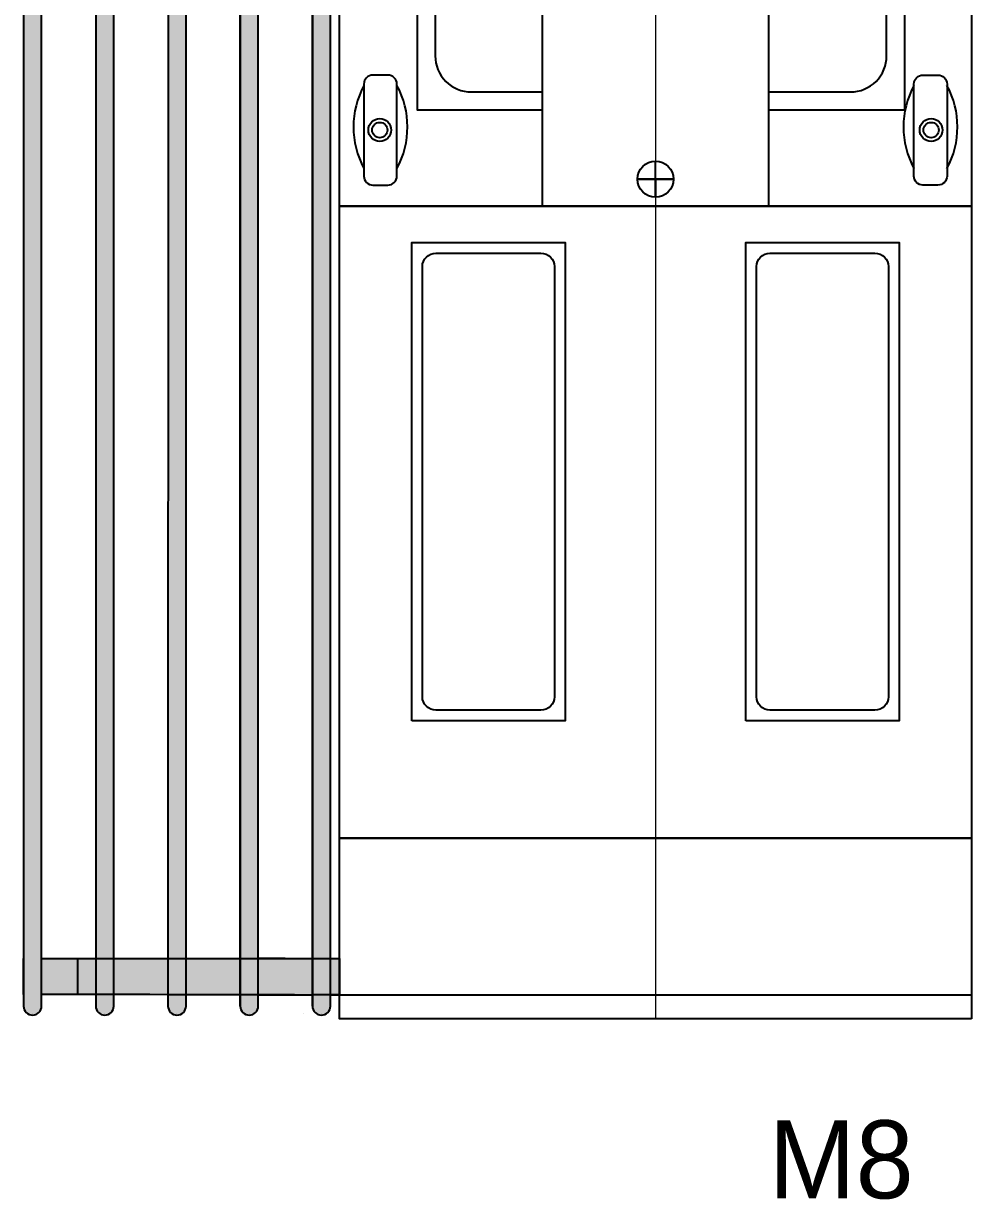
# Model space of a CAD drawing. Header units: centimetres. Extents: x 54005 to 61405, y 90310 to 94744.
# Drawn here: x 56531 to 56636, y 92574.9 to 92705.1 of the extents above; entities that cross this region are included whole.
import ezdxf
from ezdxf.enums import TextEntityAlignment as Align

# ---------------------------------------------------------------- set-up
doc = ezdxf.new("R2010")
doc.units = ezdxf.units.CM
doc.header["$LTSCALE"] = 25
doc.linetypes.add('DASHDOT2', pattern=[0.5, 0.25, -0.125, 0, -0.125])
doc.layers.get('0').update_dxf_attribs({"lineweight": 0})
doc.layers.add('BA_axis', color=5, linetype='DASHDOT2')
doc.layers.add('OC-Mutfak_Ekipman', color=252, linetype='Continuous')
doc.styles.add('TAKSİM', font='GOTHIC.TTF', dxfattribs={"height": 20})

# ---------------------------------------------------------------- blocks, each defined once
blk = doc.blocks.new('salatabar')
at = {"layer": 'OC-Mutfak_Ekipman'}
h = blk.add_hatch(color=256, dxfattribs=at)
h.dxf.hatch_style = 1
h.paths.add_polyline_path([(93530.03, -80957.49, 0.414212), (93531.03, -80958.49, 0.41421), (93532.03, -80957.49), (93532.04, -80809.49, 0.414217), (93531.04, -80808.49, 0.414216), (93530.04, -80809.49)])
h.paths.add_polyline_path([(93522.03, -80957.49, 0.414217), (93523.03, -80958.49, 0.414216), (93524.03, -80957.49), (93524.04, -80809.49, 0.414212), (93523.04, -80808.49, 0.41421), (93522.04, -80809.49)])
h.paths.add_polyline_path([(93514.03, -80957.49, 0.414217), (93515.03, -80958.49, 0.41421), (93516.03, -80957.49), (93516.04, -80809.49, 0.414217), (93515.04, -80808.49, 0.41421), (93514.04, -80809.49)])
h.paths.add_polyline_path([(93508.04, -80809.49, 0.414217), (93507.04, -80808.49, 0.41421), (93506.04, -80809.49), (93506.03, -80957.49, 0.414217), (93507.03, -80958.49, 0.41421), (93508.03, -80957.49)])
h.paths.add_polyline_path([(93498.03, -80957.49, 0.414217), (93499.03, -80958.49, 0.41421), (93500.03, -80957.49), (93500.04, -80809.49, 0.414217), (93499.04, -80808.49, 0.41421), (93498.04, -80809.49)])
h = blk.add_hatch(color=256, dxfattribs=at)
h.dxf.hatch_style = 1
h.paths.add_polyline_path([(93530.04, -80814.76), (93530.04, -80810.76), (93524.04, -80810.76), (93524.04, -80814.76)])
h.paths.add_polyline_path([(93522.04, -80814.76), (93522.04, -80810.76), (93516.04, -80810.75), (93516.04, -80814.75)])
h.paths.add_polyline_path([(93508.04, -80810.75), (93508.04, -80814.75), (93514.04, -80814.75), (93514.04, -80810.75)])
h.paths.add_polyline_path([(93506.04, -80814.75), (93506.04, -80810.75), (93500.04, -80810.75), (93500.04, -80814.75)])
h.paths.add_polyline_path([(93498.04, -80814.75), (93498.04, -80810.75), (93497.04, -80810.75), (93497.04, -80814.75)])
h.paths.add_polyline_path([(93524.03, -80956.23), (93530.03, -80956.23), (93530.03, -80952.23), (93524.03, -80952.23)])
h.paths.add_polyline_path([(93522.03, -80956.23), (93522.03, -80952.23), (93516.03, -80952.23), (93516.03, -80956.23)])
h.paths.add_polyline_path([(93514.03, -80956.23), (93514.03, -80952.23), (93508.03, -80952.23), (93508.03, -80956.23)])
h.paths.add_polyline_path([(93506.03, -80956.23), (93506.03, -80952.23), (93500.03, -80952.23), (93500.03, -80956.23)])
h.paths.add_polyline_path([(93498.03, -80956.23), (93498.03, -80952.23), (93497.03, -80952.23), (93497.03, -80956.23)])
for p, q in [((93497.04, -80808.07), (93497.04, -80810.37)), ((93499.04, -80808.49), (93499.04, -80808.49)), ((93499.04, -80808.63), (93499.04, -80808.63)), ((93501.04, -80808.63), (93501.04, -80808.63)), ((93507.04, -80808.49), (93507.04, -80808.49)), ((93507.04, -80808.63), (93507.04, -80808.63)), ((93515.04, -80808.49), (93515.04, -80808.49)), ((93515.04, -80808.63), (93515.04, -80808.63)), ((93523.04, -80808.49), (93523.04, -80808.49)), ((93523.04, -80808.63), (93523.04, -80808.63)), ((93531.04, -80808.49), (93531.04, -80808.49)), ((93531.04, -80808.63), (93531.04, -80808.63)), ((93498.04, -80809.49), (93498.03, -80957.49)), ((93500.04, -80809.49), (93500.03, -80957.49)), ((93500.03, -80957.49), (93500.04, -80809.49)), ((93506.04, -80809.49), (93506.03, -80957.49)), ((93508.04, -80809.49), (93508.03, -80957.49)), ((93508.03, -80957.49), (93508.04, -80809.49)), ((93514.04, -80809.49), (93514.03, -80957.49)), ((93516.03, -80957.49), (93516.04, -80809.49)), ((93522.04, -80809.49), (93522.03, -80957.49)), ((93524.03, -80957.49), (93524.04, -80809.49)), ((93530.04, -80809.49), (93530.03, -80957.49)), ((93532.03, -80957.49), (93532.04, -80809.49)), ((93497.04, -80810.75), (93427.04, -80810.75)), ((93497.04, -80810.75), (93500.04, -80810.75)), ((93497.04, -80814.75), (93497.04, -80810.75)), ((93497.04, -80814.75), (93497.04, -80810.75)), ((93498.04, -80810.75), (93497.04, -80810.75)), ((93506.04, -80810.75), (93500.04, -80810.75)), ((93502.04, -80810.75), (93508.04, -80810.75)), ((93503.04, -80810.75), (93506.04, -80810.75)), ((93506.04, -80810.75), (93503.04, -80810.75)), ((93508.04, -80810.75), (93514.04, -80810.75)), ((93510.04, -80810.75), (93516.04, -80810.75)), ((93516.04, -80810.75), (93522.04, -80810.76)), ((93518.04, -80810.76), (93524.04, -80810.76)), ((93524.04, -80810.76), (93530.04, -80810.76)), ((93526.04, -80810.76), (93526.04, -80814.76)), ((93532.04, -80810.76), (93532.04, -80814.76)), ((93500.04, -80814.75), (93497.04, -80814.75)), ((93498.04, -80814.75), (93497.04, -80814.75)), ((93506.04, -80814.75), (93500.04, -80814.75)), ((93508.04, -80814.75), (93502.04, -80814.75)), ((93506.04, -80814.75), (93503.04, -80814.75)), ((93503.04, -80814.75), (93506.04, -80814.75)), ((93514.04, -80814.75), (93508.04, -80814.75)), ((93516.04, -80814.75), (93510.04, -80814.75)), ((93522.04, -80814.76), (93516.04, -80814.75)), ((93524.04, -80814.76), (93518.04, -80814.76)), ((93530.04, -80814.76), (93524.04, -80814.76)), ((93427.04, -80898.07), (93427.04, -80828.07)), ((93427.04, -80828.07), (93435.04, -80828.07)), ((93497.04, -80828.07), (93489.04, -80828.07)), ((93462.04, -80899.07), (93462.04, -80903.07)), ((93462.04, -80899.07), (93462.04, -80901.07)), ((93462.04, -80901.07), (93462.04, -80899.07)), ((93462.04, -80899.07), (93462.04, -80903.07)), ((93462.04, -80901.07), (93460.04, -80901.07)), ((93460.04, -80901.07), (93464.04, -80901.07)), ((93462.04, -80901.07), (93460.04, -80901.07)), ((93460.04, -80901.07), (93462.04, -80901.07)), ((93462.04, -80901.07), (93464.04, -80901.07)), ((93464.04, -80901.07), (93462.04, -80901.07))]:
    blk.add_line(p, q, dxfattribs=at)
for points in [[(93427.04, -80808.07), (93497.04, -80808.07), (93497.04, -80828.07), (93427.04, -80828.07)], [(93497.04, -80898.07), (93427.04, -80898.07), (93427.04, -80828.07), (93497.04, -80828.07)], [(93452.04, -80841.07), (93452.04, -80894.07), (93435.04, -80894.07), (93435.04, -80841.07)], [(93489.04, -80841.07), (93489.04, -80894.07), (93472.04, -80894.07), (93472.04, -80841.07)], [(93497.04, -80898.07), (93497.04, -81050.71), (93427.04, -81050.71), (93427.04, -80898.07)], [(93497.04, -80898.07), (93497.04, -81050.71), (93427.04, -81050.71), (93427.04, -80898.07)], [(93449.54, -81050.67), (93449.54, -80898.07), (93474.54, -80898.07), (93474.54, -81050.67)]]:
    blk.add_lwpolyline(points, close=True, dxfattribs=at)
for points in [[(93450.86, -80843.75), (93450.86, -80891.38, -0.414214), (93449.36, -80892.88), (93437.73, -80892.88, -0.414214), (93436.23, -80891.38), (93436.23, -80843.75, -0.414214), (93437.73, -80842.25), (93449.36, -80842.25, -0.414214)], [(93487.86, -80843.75), (93487.86, -80891.38, -0.414214), (93486.36, -80892.88), (93474.73, -80892.88, -0.414214), (93473.23, -80891.38), (93473.23, -80843.75, -0.414214), (93474.73, -80842.25), (93486.36, -80842.25, -0.414214)], [(93430.75, -80900.41), (93432.41, -80900.41, -0.414214), (93433.41, -80901.41), (93433.41, -80911.6, -0.414214), (93432.41, -80912.6), (93430.75, -80912.6, -0.414214), (93429.75, -80911.6), (93429.75, -80901.41, -0.414214)], [(93430.75, -80900.41), (93432.41, -80900.41, -0.414214), (93433.41, -80901.41), (93433.41, -80911.6, -0.414214), (93432.41, -80912.6), (93430.75, -80912.6, -0.414214), (93429.75, -80911.6), (93429.75, -80901.41, -0.414214)], [(93493.34, -80900.41), (93491.68, -80900.41, 0.414214), (93490.68, -80901.41), (93490.68, -80911.6, 0.414214), (93491.68, -80912.6), (93493.34, -80912.6, 0.414214), (93494.34, -80911.6), (93494.34, -80901.41, 0.414214)], [(93493.34, -80900.41), (93491.68, -80900.41, 0.414214), (93490.68, -80901.41), (93490.68, -80911.6, 0.414214), (93491.68, -80912.6), (93493.34, -80912.6, 0.414214), (93494.34, -80911.6), (93494.34, -80901.41, 0.414214)]]:
    blk.add_lwpolyline(points, format="xyb", close=True, dxfattribs=at)
for points in [[(93449.54, -80908.73), (93434.44, -80908.73), (93434.44, -80941.23), (93449.54, -80941.23)], [(93449.54, -80908.73), (93434.44, -80908.73), (93434.44, -80941.23), (93449.54, -80941.23)], [(93474.54, -80941.23), (93488.44, -80941.23), (93488.44, -80908.73), (93474.54, -80908.73)], [(93474.54, -80941.23), (93488.44, -80941.23), (93488.44, -80908.73), (93474.54, -80908.73)]]:
    blk.add_lwpolyline(points, dxfattribs=at)
for points in [[(93449.54, -80910.73), (93440.44, -80910.73, 0.414214), (93436.44, -80914.73), (93436.44, -80935.23, 0.414214), (93440.44, -80939.23), (93449.54, -80939.23)], [(93449.54, -80910.73), (93440.44, -80910.73, 0.414214), (93436.44, -80914.73), (93436.44, -80935.23, 0.414214), (93440.44, -80939.23), (93449.54, -80939.23)], [(93474.54, -80939.23), (93482.44, -80939.23, 0.414214), (93486.44, -80935.23), (93486.44, -80914.73, 0.414214), (93482.44, -80910.73), (93474.54, -80910.73)], [(93474.54, -80939.23), (93482.44, -80939.23, 0.414214), (93486.44, -80935.23), (93486.44, -80914.73, 0.414214), (93482.44, -80910.73), (93474.54, -80910.73)]]:
    blk.add_lwpolyline(points, format="xyb", dxfattribs=at)
for centre, radius in [((93462.04, -80901.07), 2), ((93431.51, -80906.51), 1.26), ((93431.51, -80906.51), 1.26), ((93431.51, -80906.51), 0.848), ((93431.51, -80906.51), 0.848), ((93492.58, -80906.51), 1.26), ((93492.58, -80906.51), 1.26), ((93492.58, -80906.51), 0.848), ((93492.58, -80906.51), 0.848)]:
    blk.add_circle(centre, radius, dxfattribs=at)
for centre, radius, start, end in [((93499.04, -80809.49), 1, 89.9963, 179.9963), ((93499.04, -80809.49), 1, 359.9963, 89.9963), ((93507.04, -80809.49), 1, 89.9963, 179.9963), ((93507.04, -80809.49), 1, 359.9963, 89.9963), ((93515.04, -80809.49), 1, 89.9963, 179.9963), ((93515.04, -80809.49), 1, 359.9963, 89.9963), ((93523.04, -80809.49), 1, 89.9963, 179.9963), ((93523.04, -80809.49), 1, 359.9963, 89.9963), ((93531.04, -80809.49), 1, 89.9963, 179.9963), ((93531.04, -80809.49), 1, 359.9963, 89.9963), ((93438.22, -80906.85), 9.63, 151.4633, 208.5367), ((93438.22, -80906.85), 9.63, 151.4633, 208.5367), ((93424.95, -80906.85), 9.63, 331.4633, 28.5367), ((93424.95, -80906.85), 9.63, 331.4633, 28.5367), ((93499.14, -80906.85), 9.63, 151.4633, 208.5367), ((93499.14, -80906.85), 9.63, 151.4633, 208.5367), ((93485.87, -80906.85), 9.63, 331.4633, 28.5367), ((93485.87, -80906.85), 9.63, 331.4633, 28.5367)]:
    blk.add_arc(centre, radius, start, end, dxfattribs=at)

msp = doc.modelspace()

# ---------------------------------------------------------------- linework, layer by layer
msp.add_line((56600.95, 92894.88), (56600.95, 92594.88))

# ---------------------------------------------------------------- block references
at = {"layer": 'BA_axis', "linetype": 'ByBlock', "rotation": 180}
msp.add_blockref('salatabar', (150062.99, 11786.82), dxfattribs=at)

# ---------------------------------------------------------------- texts
at = {"style": 'TAKSİM'}
msp.add_text('M8', height=8.64, dxfattribs=at).set_placement((56621.52, 92575.01), align=Align.CENTER)

doc.saveas('drawing.dxf')
